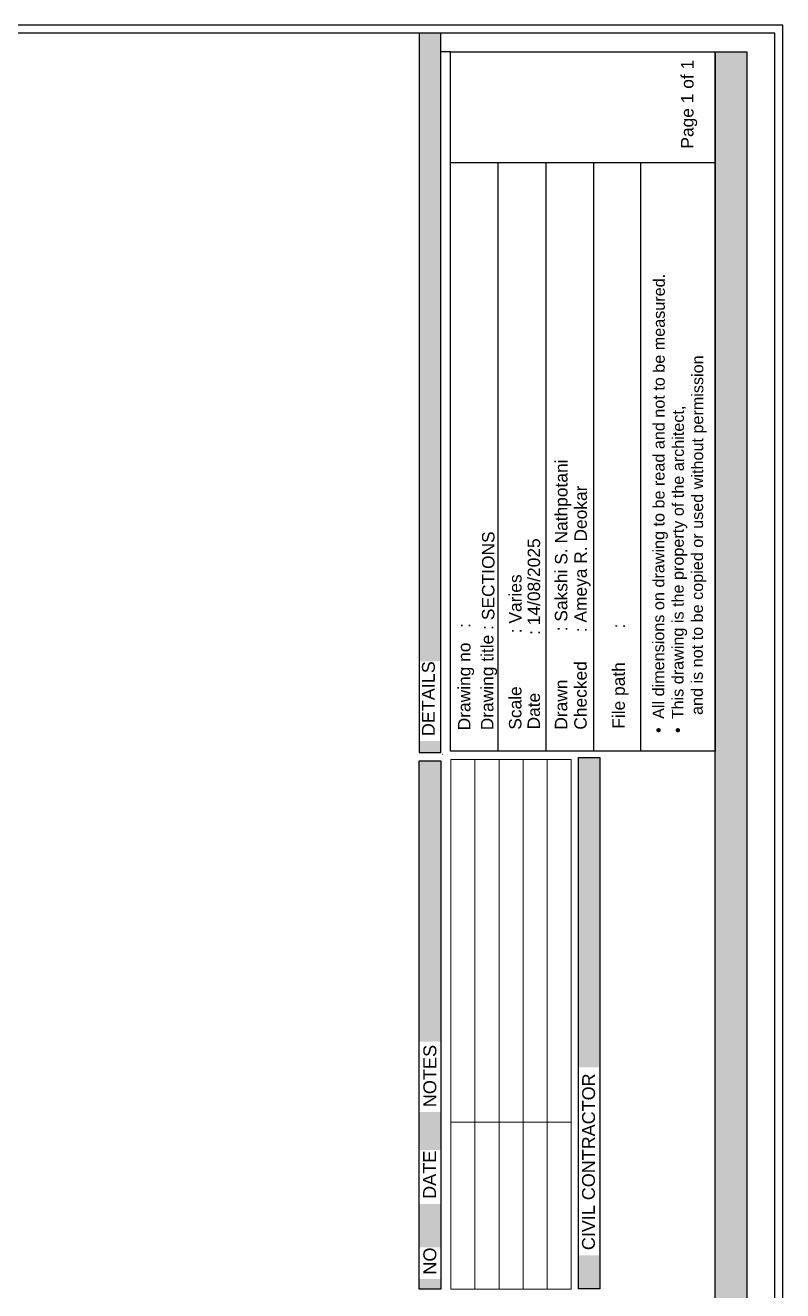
# Model space of a CAD drawing. Header units: millimetres. Extents: x 922141 to 965068, y 34629 to 256118.
# Drawn here: x 955033 to 963660, y 79212 to 93621 of the extents above; entities that cross this region are included whole.
import ezdxf

# ---------------------------------------------------------------- set-up
doc = ezdxf.new("R2010")
doc.units = ezdxf.units.MM
doc.layers.get('Defpoints').update_dxf_attribs({"color": 6})
for name, color, linetype, lineweight in [('A-HATCH', 251, 'Continuous', 9), ('A-TEXT-TITLES-BOLD', 7, 'Continuous', 13), ('HATCH', 8, 'Continuous', 5)]:
    doc.layers.add(name, color=color, linetype=linetype, lineweight=lineweight)
doc.layers.add('P-Drain Trench', color=11, linetype='Continuous')
doc.layers.add('TEXT200', color=7, linetype='Continuous')
doc.styles.add('FP1', font='arial.ttf')

msp = doc.modelspace()

# ---------------------------------------------------------------- hatches: boundary and pattern name
at = {"layer": 'A-HATCH'}
h = msp.add_hatch(color=256, dxfattribs=at)
h.paths.add_polyline_path([(959520.59, 85339.29), (959520.59, 93532.46), (959765.55, 93532.46), (959765.55, 85339.29)])
h.paths.add_polyline_path([(959520.67, 85471.94), (959520.67, 86379.45), (959762.86, 86379.45), (959762.86, 85471.94)])
msp.add_hatch(color=256, dxfattribs=at).paths.add_polyline_path([(962889.81, 66942.13), (962889.81, 93318.46), (963251.47, 93318.46), (963251.47, 66942.13)])
h = msp.add_hatch(color=256, dxfattribs=at)
h.paths.add_polyline_path([(959520.59, 79228.55), (959520.59, 85245.61), (959767.53, 85245.61), (959767.53, 79228.55)])
h.paths.add_polyline_path([(959514.94, 80199.78), (959514.94, 80812.01), (959762.86, 80812.01), (959762.86, 80199.78)])
h.paths.add_polyline_path([(959514.94, 81245.43), (959514.94, 82047.56), (959762.86, 82047.56), (959762.86, 81245.43)])
h.paths.add_polyline_path([(959521.38, 79345.41), (959521.38, 79706.3), (959762.86, 79706.3), (959762.86, 79345.41)], flags=16)
h = msp.add_hatch(color=256, dxfattribs=at)
h.paths.add_polyline_path([(961334.2, 79615.18), (961334.2, 81756.07), (961569.03, 81756.07), (961569.03, 79615.18)], flags=16)
h.paths.add_polyline_path([(961334.2, 79233.36), (961334.2, 85281.91), (961579.16, 85281.91), (961579.16, 79233.36)])

# ---------------------------------------------------------------- linework, layer by layer
at = {"layer": 'A-TEXT-TITLES-BOLD'}
for p, q in [((960154.25, 79230.54), (960154.25, 85260.78)), ((960428.86, 79230.54), (960428.86, 85260.78)), ((960703.46, 79230.54), (960703.46, 85260.78)), ((960978.06, 79230.54), (960978.06, 85260.78)), ((960428.86, 79230.54), (960428.86, 82360.93)), ((959879.65, 81130.56), (961252.66, 81130.56))]:
    msp.add_line(p, q, dxfattribs=at)
msp.add_lwpolyline([(959879.65, 79230.54), (959879.65, 85260.78), (961252.66, 85260.78), (961252.66, 79230.54)], close=True, dxfattribs=at)
at = {"layer": 'Defpoints'}
msp.add_lwpolyline([(963660.45, 66853.25), (963660.45, 93621.34), (924773.16, 93621.34), (924773.16, 66853.25)], close=True, dxfattribs=at)
at = {"layer": 'HATCH'}
for p, q in [((962890.04, 79276.7), (962890.04, 91309.6)), ((962890.07, 67161.09), (962890.07, 80530.98))]:
    msp.add_line(p, q, dxfattribs=at)
for points in [[(959520.59, 79229.97), (959520.59, 85247.02), (959767.53, 85247.02), (959767.53, 79229.97)], [(961334.2, 85281.91), (961334.2, 79233.36), (961579.16, 79233.36), (961579.16, 85281.91)]]:
    msp.add_lwpolyline(points, close=True, dxfattribs=at)
at = {"layer": 'P-Drain Trench', "color": 0}
for p, q in [((959876.04, 93318.46), (959765.55, 93318.46)), ((959876.04, 92058.53), (962889.81, 92058.53)), ((960420.85, 85357.07), (960420.85, 92058.53)), ((960965.66, 85357.07), (960965.66, 92058.53)), ((961510.47, 85357.07), (961510.47, 92058.53)), ((962042.88, 85357.07), (962042.88, 92058.53)), ((959785.61, 85320.76), (959790.23, 85320.76))]:
    msp.add_line(p, q, dxfattribs=at)
for points in [[(959520.59, 93532.46), (959520.59, 85339.29), (959765.55, 85339.29), (959765.55, 93532.46)], [(959876.04, 85357.07), (959876.04, 93318.46), (962889.81, 93318.46), (962889.81, 85357.07)], [(962889.81, 66942.13), (962889.81, 93318.46), (963251.47, 93318.46), (963251.47, 66942.13)], [(962889.81, 67138.85), (962889.81, 93318.46), (963251.47, 93318.46), (963251.47, 67138.85)], [(959520.59, 79228.55), (959520.59, 85245.61), (959767.53, 85245.61), (959767.53, 79228.55)], [(961334.2, 79233.36), (961334.2, 85281.91), (961579.16, 85281.91), (961579.16, 79233.36)]]:
    msp.add_lwpolyline(points, close=True, dxfattribs=at)
at = {"layer": 'TEXT200'}
msp.add_lwpolyline([(963571.57, 66942.13), (963571.57, 93532.46), (924862.04, 93532.46), (924862.04, 66942.13)], close=True, dxfattribs=at)

# ---------------------------------------------------------------- texts
at = {"layer": 'A-TEXT-TITLES-BOLD', "attachment_point": 1, "style": 'FP1'}
for s, insert, char_height, width, rotation in [('Page 1 of 1', (962502.1, 92217.34), 141.5527, 6702.5858, 89.941733), ('\\pxi-0.02168,l0.02168,t0.06365;{\\fSymbol|b0|i0|c2|p18;·  }All dimensions on drawing to be read and not to be measured.\\P\\pi-4.44201,l4.44201,t4.44201;{\\fSymbol|b0|i0|c2|p18;·  T}his drawing is the property of the architect,\\P    and is not to be copied or used without permission', (962177.87, 85564.08), 131.84044, 9941.0664, 89.906185), ('\\A1;{\\fArial|b0|i0|c238|p34;Drawn          : }Sakshi S. Nathpotani', (961064.51, 85599.87), 141.5527, 6702.5858, 89.941733), ('\\A1;Checked{\\fArial|b0|i0|c238|p34;      : }Ameya R. Deokar', (961285.82, 85599.87), 141.5527, 6702.5858, 89.941733), ('\\A1;SECTIONS', (960234.59, 86847.79), 141.5527, 6702.5858, 89.941733), ('\\A1;Date            : 14/08/2025', (960753.22, 85602.84), 141.5527, 6702.5858, 89.941733), ('\\A1;Scale           : Varies ', (960542.54, 85599.87), 141.5527, 6702.5858, 89.941733), ('Drawing no   : ', (959961.18, 85592.64), 141.5527, 6702.5858, 89.941733), ('Drawing title : ', (960222.67, 85593.85), 141.5527, 6702.5858, 89.941733), ('File path       : ', (961720.44, 85610.61), 141.5527, 6702.5858, 89.941733), ('{\\f@Arial Unicode MS|b0|i0|c0|p34;DETAILS}', (959550.63, 85526.65), 146.4894, 6032.3272, 89.941733), ('NOTES', (959566.54, 81300.68), 147.671, 6080.9849, 89.941733), ('{\\f@Arial Unicode MS|b0|i0|c0|p34;CIVIL CONTRACTOR}', (961374.07, 79673.69), 146.4894, 6032.3272, 89.941733), ('DATE', (959563.32, 80256.57), 147.671, 6080.9849, 89.941733), ('NO', (959566.54, 79394.21), 147.671, 6080.9849, 89.941733)]:
    msp.add_mtext(s, dxfattribs=dict(at, insert=insert, char_height=char_height, width=width, rotation=rotation))

doc.saveas('drawing.dxf')
